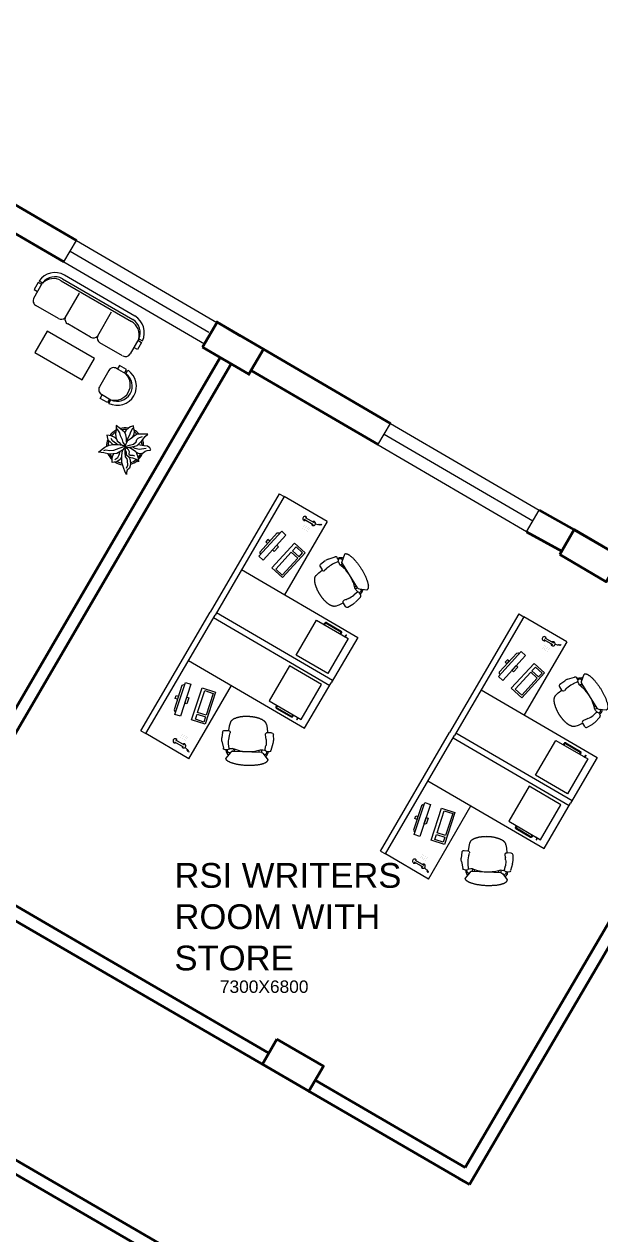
# Model space of a CAD drawing. Header units: millimetres. Extents: x 3079 to 579737, y 1565 to 1161826.
# Drawn here: x 126676 to 133642, y 562230 to 576874 of the extents above; entities that cross this region are included whole.
import ezdxf

# ---------------------------------------------------------------- set-up
doc = ezdxf.new("R2010")
doc.units = ezdxf.units.MM
for name, color, linetype, lineweight in [('1', 7, 'Continuous', 35), ('A_COL', 250, 'Continuous', 40), ('IG-Area', 250, 'Continuous', 30), ('SILL', 251, 'Continuous', 18), ('WINDOW', 252, 'Continuous', 15)]:
    doc.layers.add(name, color=color, linetype=linetype, lineweight=lineweight)
doc.layers.add('FURNITURE', color=253, linetype='Continuous', lineweight=5, transparency=0.05)
doc.layers.add('TREES', color=72, linetype='Continuous', lineweight=5, transparency=0.05)
doc.styles.get("Standard").update_dxf_attribs({"font": 'arial.ttf'})

# ---------------------------------------------------------------- blocks, each defined once
blk = doc.blocks.new('AP00XXXX$0$A$C53421247')
at = {"color": 0}
for p, q in [((210, 648), (219, 649)), ((219, 649), (227, 650)), ((227, 650), (236, 651)), ((236, 651), (245, 652)), ((245, 652), (254, 652)), ((254, 652), (263, 653)), ((263, 653), (273, 653)), ((273, 653), (282, 654)), ((282, 654), (292, 654)), ((292, 654), (302, 654)), ((302, 654), (311, 654)), ((311, 654), (321, 654)), ((321, 654), (331, 654)), ((331, 654), (341, 654)), ((341, 654), (351, 653)), ((351, 653), (361, 653)), ((361, 653), (371, 652)), ((371, 652), (381, 652)), ((381, 652), (390, 651)), ((390, 651), (401, 650)), ((401, 650), (410, 649)), ((410, 649), (420, 648)), ((73, 477), (80, 503)), ((80, 503), (99, 534)), ((82, 595), (83, 598)), ((82, 593), (82, 595)), ((140, 501), (82, 587)), ((83, 598), (85, 600)), ((85, 600), (87, 604)), ((87, 604), (90, 607)), ((90, 607), (92, 609)), ((92, 609), (95, 612)), ((95, 493), (93, 475)), ((95, 612), (99, 614)), ((113, 514), (95, 493)), ((99, 614), (103, 617)), ((99, 534), (115, 538)), ((103, 617), (106, 619)), ((106, 619), (111, 621)), ((111, 621), (115, 624)), ((127, 514), (113, 514)), ((115, 624), (120, 626)), ((120, 626), (126, 628)), ((126, 628), (132, 630)), ((134, 510), (127, 514)), ((132, 630), (137, 632)), ((137, 632), (144, 634)), ((151, 491), (140, 501)), ((144, 634), (149, 636)), ((149, 636), (157, 638)), ((165, 488), (151, 491)), ((157, 638), (163, 639)), ((163, 639), (170, 641)), ((166, 452), (165, 488)), ((550, 463), (165, 488)), ((170, 641), (178, 643)), ((178, 643), (186, 644)), ((186, 644), (194, 646)), ((195, 486), (192, 459)), ((194, 646), (202, 647)), ((202, 647), (210, 648)), ((420, 648), (430, 646)), ((430, 646), (439, 646)), ((439, 646), (449, 644)), ((449, 644), (458, 642)), ((458, 642), (468, 641)), ((468, 641), (477, 639)), ((477, 639), (486, 637)), ((486, 637), (495, 636)), ((495, 636), (504, 634)), ((504, 634), (513, 632)), ((513, 632), (520, 630)), ((520, 630), (529, 627)), ((529, 627), (537, 625)), ((537, 625), (545, 623)), ((545, 623), (552, 620)), ((552, 620), (559, 618)), ((559, 618), (566, 616)), ((566, 616), (573, 614)), ((573, 614), (580, 611)), ((576, 474), (643, 549)), ((580, 611), (586, 608)), ((586, 608), (592, 605)), ((592, 605), (597, 603)), ((597, 603), (603, 600)), ((603, 600), (608, 597)), ((618, 502), (606, 508)), ((608, 597), (613, 595)), ((613, 595), (617, 591)), ((617, 591), (621, 588)), ((633, 471), (618, 502)), ((621, 588), (625, 586)), ((625, 586), (629, 582)), ((629, 582), (632, 580)), ((632, 580), (635, 576)), ((635, 576), (637, 574)), ((637, 574), (639, 571)), ((639, 571), (641, 568)), ((641, 568), (642, 565)), ((642, 565), (643, 562)), ((643, 562), (644, 559)), ((644, 559), (645, 556)), ((645, 556), (645, 553)), ((2, 245), (0, 325)), ((7, 368), (36, 460)), ((90, 476), (63, 478)), ((113, 453), (100, 394)), ((120, 459), (111, 457)), ((123, 459), (120, 459)), ((145, 454), (123, 459)), ((160, 452), (145, 454)), ((168, 452), (160, 452)), ((184, 457), (168, 452)), ((255, 473), (184, 457)), ((264, 474), (255, 473)), ((327, 478), (264, 474)), ((373, 474), (327, 478)), ((434, 465), (373, 474)), ((461, 459), (434, 465)), ((496, 446), (461, 459)), ((529, 434), (496, 446)), ((520, 465), (518, 438)), ((545, 430), (529, 434)), ((545, 430), (550, 463)), ((564, 429), (545, 430)), ((550, 463), (564, 465)), ((564, 465), (576, 474)), ((588, 432), (564, 429)), ((585, 483), (591, 485)), ((591, 432), (588, 432)), ((591, 485), (604, 482)), ((597, 428), (591, 432)), ((595, 413), (600, 364)), ((604, 482), (620, 461)), ((620, 461), (621, 444)), ((650, 442), (623, 444)), ((636, 460), (633, 471)), ((638, 443), (636, 460)), ((690, 327), (673, 421)), ((26, 220), (76, 217)), ((83, 159), (80, 217)), ((97, 312), (98, 282)), ((98, 280), (103, 245)), ((588, 250), (580, 218)), ((593, 282), (588, 252)), ((590, 128), (600, 187)), ((602, 186), (655, 183)), ((682, 205), (691, 283)), ((90, 114), (83, 159)), ((90, 111), (90, 114)), ((90, 110), (90, 111)), ((91, 107), (90, 110)), ((92, 105), (91, 107)), ((92, 102), (92, 105)), ((93, 100), (92, 102)), ((94, 98), (93, 100)), ((95, 96), (94, 98)), ((96, 93), (95, 96)), ((97, 91), (96, 93)), ((99, 89), (97, 91)), ((100, 87), (99, 89)), ((101, 84), (100, 87)), ((103, 82), (101, 84)), ((105, 80), (103, 82)), ((107, 78), (105, 80)), ((109, 76), (107, 78)), ((111, 73), (109, 76)), ((113, 72), (111, 73)), ((116, 69), (113, 72)), ((118, 67), (116, 69)), ((120, 65), (118, 67)), ((123, 63), (120, 65)), ((125, 60), (123, 63)), ((128, 59), (125, 60)), ((132, 57), (128, 59)), ((135, 54), (132, 57)), ((138, 53), (135, 54)), ((141, 51), (138, 53)), ((144, 49), (141, 51)), ((148, 47), (144, 49)), ((151, 45), (148, 47)), ((155, 44), (151, 45)), ((158, 42), (155, 44)), ((162, 40), (158, 42)), ((165, 38), (162, 40)), ((169, 36), (165, 38)), ((173, 34), (169, 36)), ((178, 33), (173, 34)), ((182, 31), (178, 33)), ((186, 30), (182, 31)), ((190, 28), (186, 30)), ((194, 27), (190, 28)), ((199, 25), (194, 27)), ((204, 24), (199, 25)), ((207, 22), (204, 24)), ((212, 21), (207, 22)), ((217, 19), (212, 21)), ((221, 18), (217, 19)), ((226, 17), (221, 18)), ((231, 16), (226, 17)), ((236, 15), (231, 16)), ((241, 14), (236, 15)), ((246, 13), (241, 14)), ((250, 11), (246, 13)), ((256, 10), (250, 11)), ((261, 9), (256, 10)), ((266, 8), (261, 9)), ((271, 8), (266, 8)), ((276, 7), (271, 8)), ((281, 6), (276, 7)), ((287, 5), (281, 6)), ((291, 4), (287, 5)), ((297, 4), (291, 4)), ((302, 4), (297, 4)), ((307, 2), (302, 4)), ((313, 2), (307, 2)), ((318, 2), (313, 2)), ((323, 1), (318, 2)), ((328, 1), (323, 1)), ((334, 1), (328, 1)), ((339, 1), (334, 1)), ((344, 0), (339, 1)), ((350, 1), (344, 0)), ((356, 0), (350, 1)), ((360, 0), (356, 0)), ((366, 0), (360, 0)), ((371, 0), (366, 0)), ((376, 1), (371, 0)), ((382, 0), (376, 1)), ((387, 1), (382, 0)), ((392, 1), (387, 1)), ((397, 1), (392, 1)), ((402, 1), (397, 1)), ((407, 2), (402, 1)), ((412, 2), (407, 2)), ((417, 3), (412, 2)), ((423, 3), (417, 3)), ((427, 4), (423, 3)), ((432, 4), (427, 4)), ((437, 6), (432, 4)), ((442, 6), (437, 6)), ((447, 7), (442, 6)), ((451, 8), (447, 7)), ((455, 9), (451, 8)), ((460, 9), (455, 9)), ((465, 10), (460, 9)), ((469, 12), (465, 10)), ((474, 12), (469, 12)), ((478, 13), (474, 12)), ((482, 15), (478, 13)), ((486, 16), (482, 15)), ((490, 17), (486, 16)), ((494, 18), (490, 17)), ((498, 19), (494, 18)), ((502, 21), (498, 19)), ((506, 22), (502, 21)), ((510, 23), (506, 22)), ((514, 25), (510, 23)), ((517, 27), (514, 25)), ((520, 28), (517, 27)), ((524, 30), (520, 28)), ((528, 31), (524, 30)), ((530, 33), (528, 31)), ((533, 35), (530, 33)), ((537, 36), (533, 35)), ((539, 38), (537, 36)), ((542, 40), (539, 38)), ((545, 42), (542, 40)), ((547, 43), (545, 42)), ((550, 46), (547, 43)), ((552, 47), (550, 46)), ((555, 49), (552, 47)), ((557, 51), (555, 49)), ((559, 53), (557, 51)), ((561, 55), (559, 53)), ((563, 57), (561, 55)), ((565, 59), (563, 57)), ((567, 61), (565, 59)), ((568, 63), (567, 61)), ((569, 65), (568, 63)), ((571, 67), (569, 65)), ((572, 70), (571, 67)), ((573, 71), (572, 70)), ((574, 74), (573, 71)), ((575, 76), (574, 74)), ((576, 78), (575, 76)), ((577, 81), (576, 78)), ((577, 82), (590, 128)), ((577, 82), (577, 81))]:
    blk.add_line(p, q, dxfattribs=at)
for centre, radius, start, end in [((88, 591), 6.35, 164.3929, 214.029), ((638, 553), 6.35, 318.2555, 357.1149), ((153, 324), 152, 163.1174, 179.4456), ((60, 452), 25.4, 85.1777, 163.418), ((87, 451), 25.4, 6.3757, 85.1777), ((446, 342), 350, 171.2066, 184.7536), ((251, 353), 350, 348.2663, 1.8132), ((620, 418), 25.4, 85.208, 169.2349), ((620, 418), 25.4, 169.2349, 190.8913), ((648, 417), 25.4, 9.9024, 85.208), ((539, 300), 152, 353.5743, 9.9024), ((28, 245), 25.4, 180.1777, 266.5099), ((78, 242), 25.4, 266.5099, 4.8356), ((124, 283), 25.4, 182.6801, 187.8199), ((604, 212), 25.4, 165.2, 266.5099), ((563, 256), 25.4, 345.2, 350.3398), ((657, 209), 25.4, 266.5099, 353.5743)]:
    blk.add_arc(centre, radius, start, end, dxfattribs=at)

msp = doc.modelspace()

# ---------------------------------------------------------------- linework, layer by layer
at = {"layer": '1'}
for p, q in [((127307, 574256), (122801, 576874)), ((127156, 573996), (124638, 575459)), ((129291, 573103), (129010, 573266)), ((129226, 573141), (129226, 573141)), ((129355, 573065), (129355, 573065)), ((131107, 572039), (129572, 572939)), ((125627, 566971), (129049, 572839)), ((127397, 569707), (129179, 572763)), ((129421, 572680), (130960, 571786)), ((132907, 570989), (133333, 570754)), ((132756, 570730), (133182, 570495)), ((133333, 570754), (139821, 566986)), ((125757, 566896), (127397, 569707)), ((132013, 563033), (135568, 569109)), ((132065, 562826), (135698, 569034)), ((122185, 568566), (132065, 562826)), ((125878, 566607), (129637, 564417)), ((130198, 564090), (132013, 563033)), ((125157, 563946), (132968, 559410)), ((125081, 563817), (132762, 559356)), ((132001, 562863), (131935, 562901))]:
    msp.add_line(p, q, dxfattribs=at)
at = {"layer": 'A_COL'}
for points in [[(128834, 572964), (129010, 573267), (129572, 572939), (129396, 572637)], [(133157, 570453), (133333, 570755), (133895, 570427), (133718, 570125)], [(129735, 564585), (129558, 564283), (130120, 563955), (130296, 564258)]]:
    msp.add_lwpolyline(points, close=True, dxfattribs=at)
at = {"layer": 'FURNITURE'}
for p, q in [((126793, 573559), (126898, 573741)), ((126855, 573766), (126898, 573741)), ((127124, 573768), (127975, 573274)), ((127139, 573793), (127989, 573298)), ((128014, 573341), (127164, 573836)), ((127171, 573318), (127345, 573619)), ((127092, 573309), (126817, 573469)), ((127565, 573102), (127734, 573392)), ((126954, 573159), (126804, 572901)), ((127527, 572826), (126954, 573159)), ((127479, 573084), (127202, 573245)), ((127867, 572859), (127593, 573018)), ((128063, 573064), (127958, 572883)), ((128063, 573064), (128106, 573039)), ((126804, 572901), (127377, 572568)), ((127377, 572568), (127527, 572826)), ((127907, 572640), (127932, 572684)), ((127700, 572283), (127725, 572326)), ((129762, 571190), (128925, 569755)), ((129762, 571190), (128925, 569755)), ((129823, 571155), (128986, 569720)), ((129762, 571190), (129823, 571155)), ((130343, 570852), (129823, 571155)), ((130343, 570852), (129827, 569967)), ((130066, 570880), (130171, 570819)), ((130078, 570901), (130183, 570840)), ((130202, 570825), (130230, 570818)), ((130232, 570812), (130243, 570822)), ((130243, 570811), (130254, 570821)), ((130254, 570810), (130265, 570820)), ((130264, 570809), (130276, 570820)), ((129530, 570488), (129739, 570717)), ((129739, 570717), (129760, 570718)), ((129769, 570710), (129760, 570718)), ((130049, 570769), (130049, 570769)), ((130061, 570789), (130061, 570789)), ((130069, 570758), (130069, 570758)), ((130072, 570808), (130072, 570808)), ((130080, 570777), (130080, 570777)), ((130089, 570746), (130089, 570746)), ((130092, 570797), (130092, 570797)), ((130100, 570766), (130100, 570766)), ((130108, 570735), (130108, 570735)), ((130111, 570786), (130111, 570786)), ((130120, 570754), (130120, 570754)), ((130131, 570774), (130131, 570774)), ((129949, 570592), (129674, 570291)), ((129966, 570547), (129923, 570500)), ((130076, 570476), (129949, 570592)), ((130045, 570475), (129966, 570547)), ((129531, 570467), (129530, 570488)), ((129540, 570459), (129531, 570467)), ((129908, 570484), (129720, 570277)), ((129799, 570205), (129988, 570411)), ((129801, 570175), (130076, 570476)), ((129988, 570411), (129908, 570484)), ((129923, 570500), (130002, 570427)), ((130002, 570427), (130045, 570475)), ((129307, 570271), (130712, 569451)), ((129674, 570291), (129801, 570175)), ((129720, 570277), (129799, 570205)), ((128088, 568320), (128925, 569755)), ((128088, 568320), (128925, 569755)), ((128088, 568320), (128925, 569755)), ((128149, 568285), (128986, 569720)), ((128149, 568285), (128986, 569720)), ((128968, 569690), (130373, 568870)), ((129004, 569750), (130408, 568931)), ((132660, 569735), (131823, 568299)), ((132660, 569735), (131823, 568299)), ((132721, 569699), (131884, 568264)), ((132660, 569735), (132721, 569699)), ((133241, 569396), (132721, 569699)), ((130304, 569607), (130314, 569624)), ((130304, 569607), (130304, 569607)), ((130312, 569601), (130323, 569619)), ((130312, 569601), (130312, 569601)), ((130329, 569621), (130506, 569517)), ((130334, 569629), (130511, 569526)), ((130508, 569511), (130498, 569493)), ((130517, 569506), (130507, 569488)), ((130712, 569451), (130391, 568901)), ((130498, 569493), (130498, 569493)), ((130507, 569488), (130507, 569488)), ((130550, 569463), (130550, 569463)), ((130553, 569463), (130550, 569463)), ((130550, 569463), (130571, 569451)), ((130550, 569463), (130571, 569451)), ((130553, 569463), (130553, 569463)), ((130553, 569463), (130569, 569454)), ((130553, 569463), (130569, 569453)), ((130561, 569460), (130563, 569464)), ((130563, 569464), (130565, 569467)), ((130563, 569464), (130563, 569464)), ((130563, 569464), (130565, 569463)), ((130565, 569463), (130563, 569459)), ((130565, 569467), (130564, 569465)), ((130564, 569465), (130564, 569465)), ((130571, 569478), (130565, 569467)), ((130565, 569467), (130571, 569478)), ((130566, 569466), (130565, 569464)), ((130567, 569466), (130565, 569463)), ((130566, 569464), (130565, 569464)), ((130565, 569463), (130565, 569463)), ((130573, 569477), (130566, 569466)), ((130573, 569477), (130567, 569466)), ((130568, 569473), (130569, 569473)), ((130569, 569474), (130571, 569473)), ((130569, 569454), (130569, 569454)), ((130569, 569453), (130571, 569451)), ((130570, 569472), (130570, 569472)), ((130571, 569478), (130573, 569481)), ((130572, 569480), (130571, 569478)), ((130571, 569478), (130573, 569477)), ((130571, 569451), (130571, 569451)), ((130572, 569480), (130572, 569480)), ((130573, 569481), (130575, 569479)), ((130574, 569479), (130573, 569477)), ((130575, 569479), (130573, 569477)), ((130574, 569479), (130574, 569479)), ((133241, 569396), (132725, 568511)), ((132964, 569424), (133069, 569363)), ((132970, 569353), (132970, 569353)), ((132976, 569445), (133081, 569384)), ((133100, 569369), (133128, 569362)), ((133130, 569356), (133141, 569366)), ((133140, 569355), (133152, 569365)), ((133151, 569354), (133163, 569364)), ((133162, 569354), (133174, 569364)), ((132428, 569032), (132636, 569261)), ((132636, 569261), (132657, 569262)), ((132667, 569254), (132657, 569262)), ((132947, 569313), (132947, 569313)), ((132958, 569333), (132958, 569333)), ((132967, 569302), (132967, 569302)), ((132978, 569321), (132978, 569321)), ((132986, 569290), (132986, 569290)), ((132990, 569341), (132990, 569341)), ((132998, 569310), (132998, 569310)), ((133006, 569279), (133006, 569279)), ((133009, 569330), (133009, 569330)), ((133017, 569299), (133017, 569299)), ((133029, 569318), (133029, 569318)), ((128665, 569169), (130070, 568350)), ((132846, 569136), (132571, 568835)), ((132864, 569091), (132820, 569044)), ((132973, 569021), (132846, 569136)), ((132943, 569019), (132864, 569091)), ((132429, 569011), (132428, 569032)), ((132438, 569003), (132429, 569011)), ((132806, 569028), (132618, 568822)), ((132697, 568749), (132885, 568956)), ((132699, 568719), (132973, 569021)), ((132885, 568956), (132806, 569028)), ((132820, 569044), (132900, 568972)), ((132900, 568972), (132943, 569019)), ((128585, 568868), (128489, 568574)), ((128604, 568878), (128585, 568868)), ((128616, 568874), (128604, 568878)), ((128669, 567981), (129185, 568866)), ((128701, 568452), (128828, 568840)), ((128775, 568541), (128862, 568806)), ((128828, 568840), (128991, 568787)), ((128862, 568806), (128964, 568773)), ((128991, 568787), (128864, 568399)), ((128964, 568773), (128877, 568508)), ((130070, 568350), (130391, 568901)), ((132205, 568815), (133610, 567995)), ((132571, 568835), (132699, 568719)), ((132618, 568822), (132697, 568749)), ((129733, 568629), (129723, 568611)), ((129742, 568624), (129732, 568606)), ((129733, 568629), (129733, 568629)), ((129742, 568624), (129742, 568624)), ((128489, 568574), (128498, 568555)), ((128510, 568551), (128498, 568555)), ((128748, 568459), (128768, 568521)), ((128768, 568521), (128870, 568487)), ((128877, 568508), (128775, 568541)), ((128870, 568487), (128850, 568426)), ((129729, 568591), (129906, 568488)), ((129734, 568599), (129911, 568496)), ((129918, 568498), (129928, 568515)), ((129926, 568493), (129936, 568510)), ((129928, 568515), (129928, 568515)), ((129936, 568510), (129936, 568510)), ((129984, 568471), (129977, 568459)), ((129977, 568459), (129984, 568470)), ((129980, 568485), (129979, 568485)), ((129981, 568483), (129979, 568485)), ((129979, 568485), (130000, 568473)), ((129979, 568458), (129985, 568469)), ((129979, 568458), (129986, 568469)), ((129980, 568485), (130000, 568473)), ((129981, 568483), (129997, 568473)), ((129981, 568482), (129981, 568482)), ((129981, 568482), (129997, 568473)), ((129985, 568473), (129984, 568471)), ((129984, 568470), (129985, 568472)), ((129988, 568477), (129985, 568474)), ((129985, 568474), (129985, 568473)), ((129985, 568473), (129987, 568472)), ((129985, 568472), (129985, 568472)), ((129985, 568469), (129986, 568471)), ((129986, 568469), (129987, 568472)), ((129987, 568471), (129986, 568471)), ((129987, 568472), (129990, 568476)), ((129987, 568472), (129987, 568472)), ((129997, 568473), (130000, 568473)), ((129997, 568473), (129997, 568473)), ((130000, 568473), (130000, 568473)), ((128864, 568399), (128701, 568452)), ((128850, 568426), (128748, 568459)), ((129977, 568459), (129975, 568457)), ((129975, 568457), (129978, 568455)), ((129976, 568457), (129977, 568459)), ((129976, 568458), (129976, 568457)), ((129977, 568459), (129979, 568458)), ((129978, 568456), (129979, 568458)), ((129978, 568455), (129979, 568458)), ((129978, 568456), (129978, 568456)), ((129979, 568463), (129981, 568462)), ((129980, 568464), (129980, 568464)), ((129982, 568463), (129982, 568463)), ((128088, 568320), (128149, 568285)), ((128669, 567981), (128149, 568285)), ((128496, 568188), (128601, 568127)), ((128508, 568209), (128613, 568148)), ((128573, 568238), (128573, 568238)), ((128585, 568258), (128585, 568258)), ((128593, 568227), (128593, 568227)), ((128596, 568278), (128596, 568278)), ((128604, 568247), (128604, 568247)), ((128613, 568216), (128613, 568216)), ((128616, 568266), (128616, 568266)), ((128624, 568235), (128624, 568235)), ((128632, 568204), (128632, 568204)), ((128636, 568255), (128636, 568255)), ((128644, 568224), (128644, 568224)), ((128655, 568243), (128655, 568243)), ((130986, 566864), (131823, 568299)), ((130986, 566864), (131823, 568299)), ((130986, 566864), (131823, 568299)), ((131047, 566829), (131884, 568264)), ((131047, 566829), (131884, 568264)), ((131866, 568234), (133271, 567414)), ((131901, 568294), (133306, 567475)), ((128623, 568118), (128643, 568096)), ((128649, 568098), (128646, 568083)), ((128655, 568089), (128652, 568074)), ((128661, 568080), (128658, 568065)), ((128667, 568071), (128664, 568056)), ((133201, 568151), (133212, 568168)), ((133201, 568151), (133201, 568151)), ((133210, 568146), (133220, 568163)), ((133210, 568146), (133210, 568146)), ((133227, 568165), (133404, 568062)), ((133232, 568173), (133409, 568070)), ((133406, 568055), (133396, 568037)), ((133396, 568037), (133396, 568037)), ((133414, 568050), (133404, 568032)), ((133404, 568032), (133404, 568032)), ((133610, 567995), (133288, 567445)), ((133448, 568007), (133448, 568008)), ((133450, 568007), (133448, 568008)), ((133448, 568008), (133469, 567995)), ((133448, 568007), (133468, 567995)), ((133450, 568007), (133467, 567998)), ((133451, 568007), (133451, 568007)), ((133451, 568007), (133467, 567998)), ((133458, 568004), (133461, 568008)), ((133463, 568007), (133460, 568003)), ((133462, 568011), (133461, 568009)), ((133461, 568008), (133462, 568011)), ((133461, 568009), (133461, 568009)), ((133461, 568008), (133461, 568008)), ((133461, 568008), (133463, 568007)), ((133469, 568022), (133462, 568011)), ((133462, 568011), (133469, 568022)), ((133464, 568010), (133463, 568008)), ((133464, 568010), (133463, 568007)), ((133463, 568008), (133463, 568008)), ((133463, 568007), (133463, 568007)), ((133471, 568021), (133464, 568010)), ((133471, 568021), (133464, 568010)), ((133466, 568017), (133466, 568017)), ((133467, 568018), (133469, 568017)), ((133467, 567998), (133469, 567995)), ((133467, 567998), (133467, 567998)), ((133468, 568016), (133468, 568016)), ((133468, 567995), (133469, 567995)), ((133469, 568022), (133470, 568025)), ((133470, 568024), (133469, 568022)), ((133469, 568023), (133471, 568021)), ((133470, 568025), (133472, 568024)), ((133470, 568024), (133470, 568024)), ((133472, 568024), (133471, 568021)), ((133472, 568023), (133471, 568021)), ((133472, 568023), (133472, 568023)), ((131562, 567713), (132967, 566894)), ((132967, 566894), (133288, 567445)), ((131483, 567412), (131386, 567118)), ((131502, 567422), (131483, 567412)), ((131514, 567418), (131502, 567422)), ((131567, 566525), (132083, 567410)), ((131599, 566997), (131726, 567384)), ((131673, 567085), (131760, 567351)), ((131726, 567384), (131889, 567331)), ((131760, 567351), (131862, 567317)), ((131889, 567331), (131762, 566943)), ((131862, 567317), (131775, 567052)), ((132631, 567173), (132621, 567156)), ((132640, 567168), (132630, 567150)), ((132631, 567173), (132631, 567173)), ((132640, 567168), (132640, 567168)), ((131386, 567118), (131396, 567099)), ((131408, 567095), (131396, 567099)), ((131646, 567004), (131666, 567065)), ((131666, 567065), (131768, 567031)), ((131775, 567052), (131673, 567085)), ((131768, 567031), (131748, 566970)), ((132626, 567135), (132803, 567032)), ((132632, 567144), (132808, 567040)), ((132815, 567042), (132825, 567060)), ((132824, 567037), (132834, 567055)), ((132825, 567060), (132825, 567060)), ((132834, 567055), (132834, 567055)), ((132875, 567003), (132881, 567015)), ((132881, 567015), (132875, 567003)), ((132877, 567029), (132877, 567029)), ((132879, 567027), (132877, 567029)), ((132877, 567029), (132898, 567017)), ((132877, 567029), (132898, 567017)), ((132877, 567002), (132883, 567014)), ((132877, 567002), (132883, 567013)), ((132877, 567008), (132878, 567008)), ((132877, 567007), (132879, 567006)), ((132879, 567026), (132879, 567027)), ((132879, 567027), (132895, 567017)), ((132879, 567026), (132894, 567017)), ((132879, 567007), (132880, 567007)), ((132883, 567017), (132881, 567015)), ((132881, 567015), (132882, 567016)), ((132882, 567016), (132882, 567016)), ((132885, 567022), (132883, 567018)), ((132883, 567018), (132883, 567017)), ((132883, 567017), (132885, 567016)), ((132883, 567013), (132885, 567016)), ((132883, 567014), (132884, 567015)), ((132884, 567015), (132884, 567015)), ((132885, 567017), (132887, 567020)), ((132885, 567016), (132885, 567017)), ((132894, 567017), (132895, 567017)), ((132895, 567017), (132898, 567017)), ((132898, 567017), (132898, 567017)), ((130986, 566864), (131047, 566829)), ((131762, 566943), (131599, 566997)), ((131748, 566970), (131646, 567004)), ((132875, 567003), (132873, 567001)), ((132873, 567001), (132875, 567000)), ((132874, 567003), (132877, 567002)), ((132874, 567002), (132875, 567003)), ((132874, 567002), (132874, 567002)), ((132875, 567000), (132877, 567002)), ((132876, 567001), (132877, 567002)), ((132876, 567000), (132876, 567001)), ((131567, 566525), (131047, 566829)), ((131394, 566732), (131499, 566671)), ((131406, 566753), (131511, 566692)), ((131471, 566783), (131471, 566783)), ((131483, 566802), (131483, 566802)), ((131491, 566771), (131491, 566771)), ((131494, 566822), (131494, 566822)), ((131502, 566791), (131502, 566791)), ((131510, 566760), (131510, 566760)), ((131514, 566810), (131514, 566810)), ((131522, 566779), (131522, 566779)), ((131530, 566748), (131530, 566748)), ((131533, 566799), (131533, 566799)), ((131541, 566768), (131541, 566768)), ((131553, 566788), (131553, 566788)), ((131521, 566662), (131540, 566640)), ((131547, 566642), (131544, 566627)), ((131553, 566633), (131550, 566618)), ((131559, 566624), (131556, 566609)), ((131565, 566615), (131562, 566600))]:
    msp.add_line(p, q, dxfattribs=at)
for points in [[(126888, 573723), (126845, 573748), (126795, 573662), (126838, 573637)], [(128053, 573047), (128096, 573022), (128046, 572936), (128003, 572961)], [(127890, 572650), (127915, 572693), (127829, 572743), (127804, 572700)], [(127707, 572336), (127682, 572293), (127596, 572343), (127621, 572386)]]:
    msp.add_lwpolyline(points, dxfattribs=at)
for points in [[(127907, 572640), (127792, 572707, 0.414214), (127702, 572683), (127586, 572484, 0.414214), (127610, 572393), (127725, 572326)], [(127725, 572326, 0.755929), (127907, 572640, 0.755929)]]:
    msp.add_lwpolyline(points, format="xyb", dxfattribs=at)
for points in [[(129569, 570386), (129844, 570688), (129792, 570735), (129517, 570433)], [(129621, 570589), (129647, 570617), (129626, 570636), (129601, 570608)], [(129702, 570490), (129753, 570546), (129732, 570565), (129681, 570509)], [(129966, 569237), (130212, 569660), (130598, 569435), (130351, 569012)], [(132467, 568930), (132742, 569232), (132690, 569279), (132415, 568978)], [(129888, 569105), (129642, 568682), (130028, 568457), (130274, 568880)], [(132519, 569133), (132545, 569161), (132524, 569180), (132498, 569152)], [(132599, 569034), (132651, 569090), (132630, 569109), (132579, 569053)], [(128693, 568884), (128566, 568497), (128499, 568518), (128627, 568906)], [(128543, 568739), (128531, 568703), (128504, 568712), (128516, 568748)], [(128668, 568718), (128645, 568646), (128618, 568654), (128642, 568727)], [(132863, 567781), (133110, 568204), (133496, 567979), (133249, 567556)], [(132786, 567649), (132540, 567226), (132925, 567001), (133172, 567424)], [(131591, 567429), (131464, 567041), (131397, 567063), (131524, 567450)], [(131440, 567283), (131429, 567247), (131402, 567256), (131414, 567292)], [(131566, 567262), (131542, 567190), (131516, 567199), (131539, 567271)]]:
    msp.add_lwpolyline(points, close=True, dxfattribs=at)
for centre, radius, start, end in [((127047, 573635), 232, 59.8424, 145.7463), ((127047, 573635), 182, 59.8424, 144.6265), ((127030, 573605), 189, 59.8424, 134.0158), ((126850, 573526), 66.3, 149.8424, 239.8424), ((127125, 573367), 66.3, 239.8424, 313.3189), ((127235, 573303), 66.3, 166.3659, 239.8424), ((127898, 573141), 232, 333.9384, 59.8424), ((127880, 573111), 189, 345.669, 59.8424), ((127898, 573141), 182, 335.0583, 59.8424), ((127512, 573142), 66.3, 239.8424, 323.0485), ((127626, 573075), 66.3, 156.6363, 239.8424), ((127901, 572916), 66.3, 239.8424, 329.8424), ((127802, 572492), 232, 243.9384, 55.7463), ((127802, 572492), 182, 245.0583, 54.6265), ((130072, 570890), 25.4, 358.2401, 301.2572), ((130177, 570829), 25.4, 178.2401, 121.2572), ((130327, 569616), 15.1, 59.7487, 149.7487), ((130327, 569616), 5.02, 59.7487, 149.7487), ((130504, 569513), 5.02, 329.7487, 59.7487), ((130504, 569513), 15.1, 329.7487, 59.7487), ((130541, 569424), 41.2, 61.3979, 72.429), ((130541, 569424), 40.9, 58.087, 61.4103), ((130541, 569424), 41.2, 47.0683, 58.0994), ((132970, 569434), 25.4, 358.2401, 301.2572), ((133075, 569373), 25.4, 178.2401, 121.2572), ((129736, 568604), 15.1, 149.7487, 239.7487), ((129736, 568604), 5.02, 149.7487, 239.7487), ((129913, 568501), 15.1, 239.7487, 329.7487), ((129913, 568501), 5.02, 239.7487, 329.7487), ((130009, 568512), 41.2, 227.0683, 238.0994), ((130009, 568512), 40.9, 238.087, 241.4103), ((130009, 568512), 41.2, 241.3979, 252.429), ((128502, 568198), 25.4, 358.2401, 301.2572), ((128607, 568137), 25.4, 178.2401, 121.2572), ((133225, 568160), 15.1, 59.7487, 149.7487), ((133225, 568160), 5.02, 59.7487, 149.7487), ((133401, 568057), 5.02, 329.7487, 59.7487), ((133401, 568057), 15.1, 329.7487, 59.7487), ((133439, 567968), 41.2, 61.3979, 72.429), ((133439, 567968), 40.9, 58.087, 61.4103), ((133439, 567968), 41.2, 47.0683, 58.0994), ((132634, 567148), 15.1, 149.7487, 239.7487), ((132634, 567148), 5.02, 149.7487, 239.7487), ((132811, 567045), 15.1, 239.7487, 329.7487), ((132811, 567045), 5.02, 239.7487, 329.7487), ((132907, 567056), 41.2, 227.0683, 238.0994), ((132907, 567056), 40.9, 238.087, 241.4103), ((132907, 567056), 41.2, 241.3979, 252.429), ((131400, 566742), 25.4, 358.2401, 301.2572), ((131505, 566681), 25.4, 178.2401, 121.2572)]:
    msp.add_arc(centre, radius, start, end, dxfattribs=at)
at = {"layer": 'SILL'}
for p, q in [((127307, 574256), (129008, 573263)), ((127156, 573996), (128857, 573004)), ((131107, 572039), (132907, 570989)), ((132756, 570730), (130960, 571778))]:
    msp.add_line(p, q, dxfattribs=at)
at = {"layer": 'TREES'}
for p, q in [((127826, 571986), (127788, 572015)), ((127788, 572015), (127790, 571962)), ((127864, 571955), (127826, 571986)), ((127943, 571989), (127905, 571957)), ((127964, 571998), (127943, 571989)), ((127987, 571985), (127960, 571923)), ((127997, 572011), (127964, 571998)), ((128002, 571975), (127997, 572011)), ((127729, 571891), (127674, 571898)), ((127674, 571898), (127680, 571878)), ((127680, 571878), (127688, 571841)), ((127688, 571841), (127718, 571818)), ((127772, 571871), (127729, 571891)), ((127746, 571828), (127729, 571860)), ((127792, 571852), (127772, 571871)), ((127790, 571962), (127779, 571920)), ((127779, 571920), (127785, 571873)), ((127785, 571873), (127801, 571830)), ((127834, 571926), (127801, 571976)), ((127843, 571889), (127834, 571926)), ((127865, 571844), (127843, 571889)), ((127894, 571932), (127864, 571955)), ((127875, 571809), (127865, 571844)), ((127907, 571901), (127894, 571932)), ((127905, 571957), (127896, 571932)), ((127915, 571861), (127907, 571901)), ((127914, 571817), (127915, 571861)), ((127951, 571899), (127915, 571829)), ((127958, 571850), (127921, 571825)), ((127960, 571923), (127951, 571899)), ((127994, 571880), (127958, 571850)), ((127984, 571868), (128008, 571911)), ((128044, 571909), (127994, 571880)), ((128009, 571945), (128002, 571975)), ((128008, 571911), (128009, 571945)), ((128029, 571817), (128040, 571846)), ((128040, 571846), (128056, 571864)), ((128133, 571910), (128044, 571909)), ((128056, 571864), (128072, 571871)), ((128072, 571871), (128107, 571883)), ((128101, 571830), (128139, 571883)), ((128171, 571910), (128133, 571910)), ((128139, 571883), (128171, 571910)), ((127574, 571693), (127620, 571728)), ((127639, 571684), (127574, 571693)), ((127620, 571728), (127651, 571754)), ((127661, 571716), (127636, 571710)), ((127651, 571754), (127703, 571776)), ((127711, 571709), (127661, 571716)), ((127703, 571776), (127751, 571785)), ((127755, 571713), (127711, 571709)), ((127718, 571818), (127750, 571786)), ((127770, 571808), (127746, 571828)), ((127751, 571785), (127812, 571786)), ((127821, 571737), (127755, 571713)), ((127800, 571790), (127770, 571808)), ((127864, 571717), (127797, 571677)), ((127801, 571830), (127827, 571811)), ((127812, 571786), (127860, 571779)), ((127902, 571764), (127821, 571737)), ((127827, 571811), (127847, 571785)), ((127827, 571659), (127838, 571703)), ((127847, 571785), (127857, 571781)), ((127860, 571779), (127906, 571765)), ((127860, 571683), (127870, 571725)), ((127906, 571765), (127864, 571717)), ((127901, 571773), (127875, 571809)), ((127894, 571749), (127893, 571685)), ((127921, 571825), (127896, 571775)), ((127896, 571775), (127902, 571760)), ((127896, 571754), (127902, 571755)), ((127901, 571716), (127896, 571754)), ((127898, 571759), (127929, 571749)), ((127913, 571690), (127901, 571716)), ((127902, 571760), (127952, 571779)), ((127902, 571755), (127929, 571734)), ((127914, 571655), (127913, 571690)), ((127929, 571749), (128001, 571760)), ((127929, 571734), (127947, 571702)), ((127947, 571702), (127941, 571670)), ((127946, 571753), (127985, 571728)), ((127952, 571779), (127998, 571788)), ((128019, 571736), (127981, 571759)), ((127985, 571728), (128028, 571700)), ((127998, 571788), (128029, 571817)), ((128001, 571760), (128044, 571774)), ((128066, 571724), (128019, 571736)), ((128028, 571700), (128047, 571650)), ((128029, 571694), (128054, 571681)), ((128044, 571774), (128076, 571804)), ((128078, 571776), (128058, 571780)), ((128096, 571728), (128066, 571724)), ((128076, 571804), (128101, 571830)), ((128125, 571771), (128078, 571776)), ((128152, 571738), (128096, 571728)), ((128117, 571684), (128139, 571705)), ((128169, 571764), (128125, 571771)), ((128139, 571705), (128164, 571713)), ((128164, 571713), (128201, 571717)), ((128198, 571746), (128169, 571764)), ((128208, 571719), (128198, 571746)), ((128201, 571717), (128208, 571719)), ((127707, 571670), (127639, 571684)), ((127797, 571677), (127707, 571670)), ((127739, 571568), (127740, 571612)), ((127766, 571572), (127739, 571568)), ((127740, 571612), (127743, 571641)), ((127743, 571641), (127760, 571676)), ((127798, 571574), (127766, 571572)), ((127771, 571602), (127784, 571613)), ((127784, 571613), (127810, 571629)), ((127837, 571605), (127798, 571574)), ((127810, 571629), (127827, 571659)), ((127855, 571634), (127837, 571605)), ((127857, 571648), (127860, 571683)), ((127857, 571608), (127857, 571648)), ((127857, 571567), (127857, 571608)), ((127877, 571509), (127857, 571567)), ((127893, 571685), (127896, 571635)), ((127896, 571635), (127917, 571611)), ((127945, 571630), (127914, 571655)), ((127917, 571611), (127920, 571590)), ((127920, 571590), (127926, 571531)), ((127941, 571670), (127959, 571657)), ((127991, 571621), (127945, 571630)), ((127946, 571635), (127957, 571596)), ((127957, 571596), (127964, 571542)), ((127959, 571657), (127990, 571657)), ((127990, 571657), (128011, 571650)), ((128034, 571604), (127991, 571621)), ((128061, 571574), (128034, 571604)), ((128047, 571650), (128055, 571611)), ((128054, 571681), (128089, 571675)), ((128055, 571611), (128061, 571574)), ((128089, 571675), (128117, 571684)), ((127898, 571450), (127877, 571509)), ((127912, 571422), (127898, 571450)), ((127926, 571531), (127909, 571495)), ((127913, 571448), (127912, 571422)), ((127920, 571476), (127913, 571448)), ((127949, 571498), (127920, 571476)), ((127964, 571542), (127949, 571498))]:
    msp.add_line(p, q, dxfattribs=at)
for radius, start, end in [(226, 79.7038, 106.1281), (226, 158.5862, 179.7442), (226, 118.3455, 144.4541), (207, 123.3868, 142.0756), (207, 84.1886, 102.4028), (226, 40.6606, 61.3393), (207, 45.0835, 57.5023), (226, 2.503, 20.4563), (207, 160.6559, 177.5057), (207, 3.2699, 17.4002), (226, 202.9768, 225.8473), (207, 206.2761, 221.1349), (226, 236.9563, 262.295), (207, 242.6899, 259.5345), (207, 287.9864, 310.5771), (226, 287.123, 310.9816), (207, 318.4756, 335.3347), (226, 314.8021, 339.1804)]:
    msp.add_arc((127897, 571762), radius, start, end, dxfattribs=at)
at = {"layer": 'WINDOW'}
for p, q in [((127156, 573996), (127307, 574256)), ((127232, 574126), (128911, 573146)), ((130956, 571780), (131107, 572039)), ((131032, 571910), (132832, 570860)), ((132756, 570730), (132907, 570989))]:
    msp.add_line(p, q, dxfattribs=at)

# ---------------------------------------------------------------- block references
at = {"layer": 'FURNITURE'}
for p, xscale, yscale, zscale, rotation in [((130081, 570210), 0.9034715759433986, 0.9034715759433986, 0.9034715759433986, 305.6568796191001), ((132979, 568755), 0.9034715759433986, 0.9034715759433986, 0.9034715759433986, 305.6568796191001), ((129098, 568525), -0.903471576034104, 0.903471575882077, 0.9034715759031048, 173.8404288876443), ((131996, 567070), -0.903471576034104, 0.903471575882077, 0.9034715759031048, 173.8404288876443)]:
    msp.add_blockref('AP00XXXX$0$A$C53421247', p, dxfattribs=dict(at, xscale=xscale, yscale=yscale, zscale=zscale, rotation=rotation))

# ---------------------------------------------------------------- texts
at = {"layer": 'IG-Area', "attachment_point": 1}
for s, insert, char_height in [('RSI WRITERS \\PROOM WITH \\PSTORE', (128494, 566719), 300), ('7300X6800', (129044, 565297), 150)]:
    msp.add_mtext_dynamic_manual_height_columns(s, width=38356.19, gutter_width=12.5, heights=[0], dxfattribs=dict(at, insert=insert, char_height=char_height))

doc.saveas('drawing.dxf')
